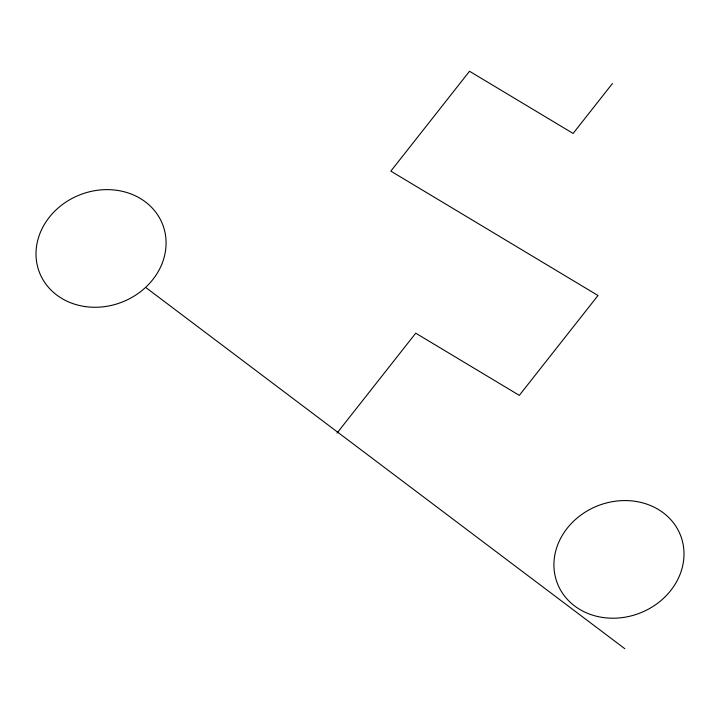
<?xml version="1.0" encoding="UTF-8"?>
<svg xmlns="http://www.w3.org/2000/svg" width="720" height="720" viewBox="0 0 720 720"><rect width="100%" height="100%" fill="white"/><g stroke="black" fill="none" stroke-linecap="round" stroke-linejoin="round"><path stroke-width="1.08" d="M337.05 433.044L415.737 333.18L519.318 395.37L598.005 295.506L390.843 171.126L469.521 71.262L573.111 133.443L612.45 83.511M146.277 287.865L624.852 648.738M603.18 617.535A66.096 57.636 -21.3 0 0 681.498 538.056A66.096 57.636 -21.3 0 0 572.202 522.594A66.096 57.636 -21.3 0 0 603.18 617.535M85.257 306.585A66.096 57.636 -21.3 0 0 163.575 227.106A66.096 57.636 -21.3 0 0 54.288 211.644A66.096 57.636 -21.3 0 0 85.257 306.585"/></g></svg>
